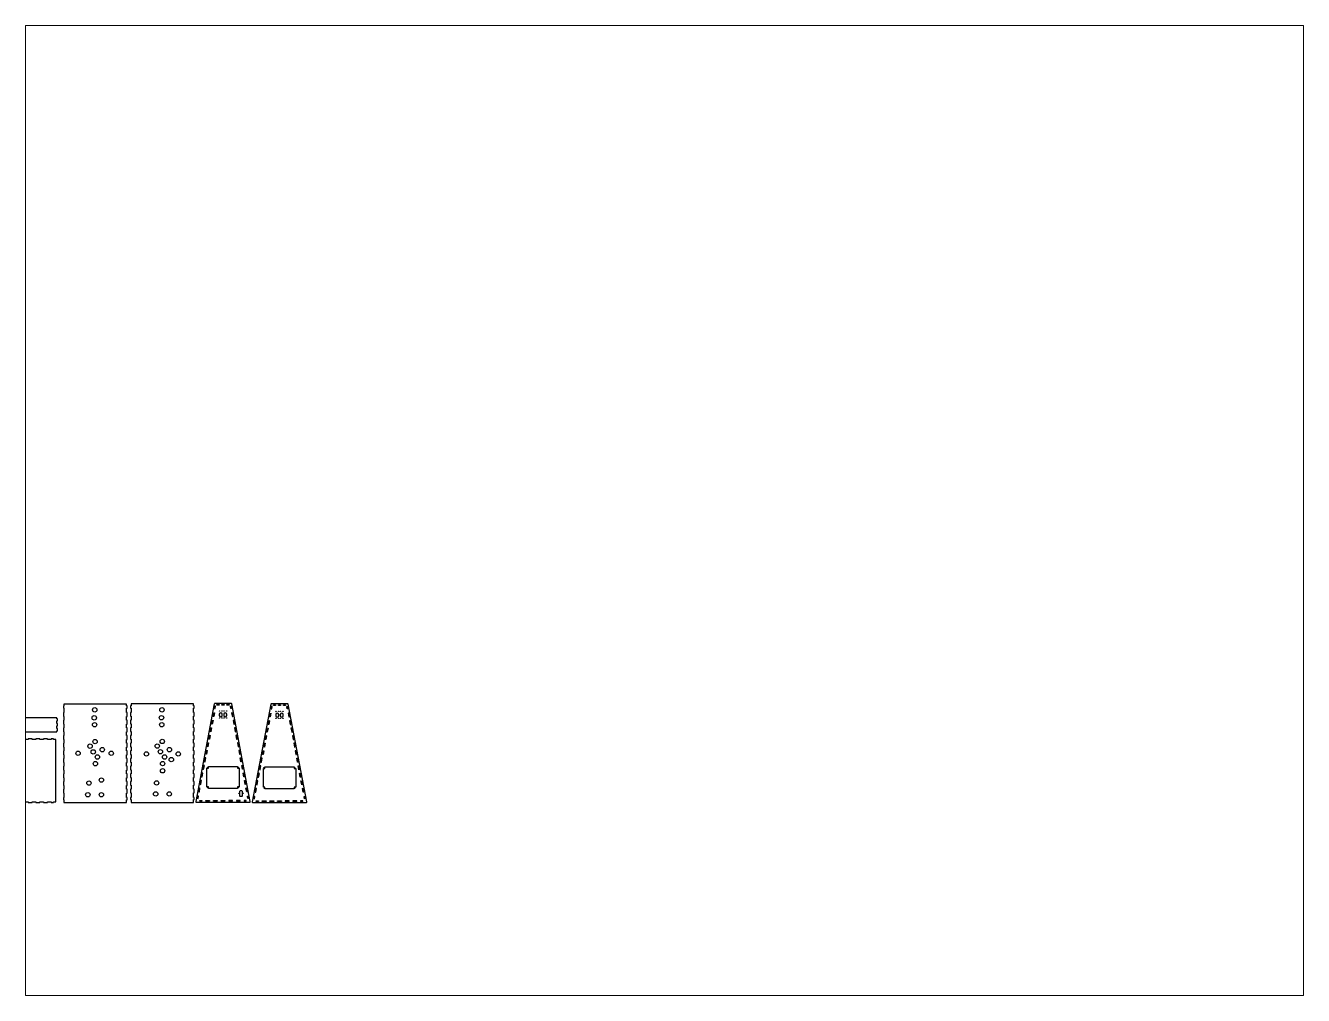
# Paper-space layout 'Layout1' of a CAD drawing. Header units: millimetres. Extents: x 26 to 231, y 20 to 176.
# The model-space entities are those that its viewports show. They can reach past a viewport. Long polylines and large blocks are cut down to what shows.
import ezdxf

# ---------------------------------------------------------------- set-up
doc = ezdxf.new("R2010")
doc.units = ezdxf.units.MM
doc.layers.add('RANGO', color=6, linetype='Continuous')

msp = doc.modelspace()

# ---------------------------------------------------------------- linework, layer by layer
at = {"color": 0}
for p, q in [((1158, 938), (588, 938)), ((1158, 921), (1158, 938)), ((1772, 939), (1202, 939)), ((1202, 939), (1202, 921)), ((1772, 921), (1772, 939)), ((1962, 939), (1792, 47)), ((2115, 944), (1968, 944)), ((2291, 47), (2121, 939)), ((2478, 936), (2308, 44)), ((1164, 921), (1158, 921)), ((1158, 860), (1158, 901)), ((1158, 901), (1164, 901)), ((1164, 860), (1158, 860)), ((1158, 790), (1158, 825)), ((1158, 825), (1164, 825)), ((1164, 901), (1164, 921)), ((1164, 825), (1164, 860)), ((1202, 921), (1196, 921)), ((1196, 921), (1196, 901)), ((1196, 901), (1202, 901)), ((1202, 861), (1196, 861)), ((1196, 861), (1196, 826)), ((1196, 826), (1202, 826)), ((1202, 901), (1202, 861)), ((1202, 826), (1202, 791)), ((1778, 921), (1772, 921)), ((1772, 861), (1772, 901)), ((1772, 901), (1778, 901)), ((1778, 861), (1772, 861)), ((1772, 791), (1772, 826)), ((1772, 826), (1778, 826)), ((1778, 901), (1778, 921)), ((1778, 826), (1778, 861)), ((1950, 824), (1957, 858)), ((1956, 823), (1950, 824)), ((1963, 857), (1956, 823)), ((1957, 858), (1963, 857)), ((1968, 918), (1965, 898)), ((1965, 898), (1970, 897)), ((1974, 917), (1968, 918)), ((1970, 897), (1974, 917)), ((1986, 928), (1986, 934)), ((1986, 934), (2006, 934)), ((2006, 934), (1986, 934)), ((2006, 928), (1986, 928)), ((2006, 934), (2006, 928)), ((2007, 844), (2007, 834)), ((2031, 928), (2031, 934)), ((2031, 934), (2051, 934)), ((2051, 934), (2031, 934)), ((2051, 928), (2031, 928)), ((2034, 834), (2034, 844)), ((2048, 844), (2048, 834)), ((2051, 934), (2051, 928)), ((2075, 834), (2075, 844)), ((2097, 934), (2077, 934)), ((2077, 928), (2077, 934)), ((2077, 934), (2097, 934)), ((2097, 928), (2077, 928)), ((2097, 928), (2097, 934)), ((2097, 934), (2097, 928)), ((2109, 917), (2115, 918)), ((2112, 897), (2109, 917)), ((2118, 898), (2112, 897)), ((2115, 918), (2118, 898)), ((2126, 858), (2120, 857)), ((2120, 857), (2127, 823)), ((2132, 824), (2126, 858)), ((2127, 823), (2132, 824)), ((2613, 931), (2593, 931)), ((2613, 925), (2613, 931)), ((1164, 790), (1158, 790)), ((1158, 720), (1158, 755)), ((1158, 755), (1164, 755)), ((1164, 720), (1158, 720)), ((1164, 755), (1164, 790)), ((1164, 685), (1164, 720)), ((1202, 791), (1196, 791)), ((1196, 791), (1196, 756)), ((1196, 756), (1202, 756)), ((1202, 721), (1196, 721)), ((1196, 721), (1196, 686)), ((1202, 756), (1202, 721)), ((1778, 791), (1772, 791)), ((1772, 721), (1772, 756)), ((1772, 756), (1778, 756)), ((1778, 721), (1772, 721)), ((1778, 756), (1778, 791)), ((1778, 686), (1778, 721)), ((1924, 686), (1931, 721)), ((1937, 720), (1930, 685)), ((1931, 721), (1937, 720)), ((1937, 755), (1944, 790)), ((1943, 754), (1937, 755)), ((1950, 788), (1943, 754)), ((1944, 790), (1950, 788)), ((2139, 790), (2133, 788)), ((2133, 788), (2140, 754)), ((2146, 755), (2139, 790)), ((2140, 754), (2146, 755)), ((2152, 721), (2146, 720)), ((2146, 720), (2153, 685)), ((2159, 686), (2152, 721)), ((1158, 650), (1158, 685)), ((1158, 685), (1164, 685)), ((1164, 650), (1158, 650)), ((1158, 580), (1158, 615)), ((1158, 615), (1164, 615)), ((1164, 615), (1164, 650)), ((1196, 686), (1202, 686)), ((1202, 651), (1196, 651)), ((1196, 651), (1196, 616)), ((1196, 616), (1202, 616)), ((1202, 686), (1202, 651)), ((1202, 616), (1202, 581)), ((1772, 651), (1772, 686)), ((1772, 686), (1778, 686)), ((1778, 651), (1772, 651)), ((1772, 581), (1772, 616)), ((1772, 616), (1778, 616)), ((1778, 616), (1778, 651)), ((1911, 618), (1918, 652)), ((1917, 617), (1911, 618)), ((1923, 651), (1917, 617)), ((1918, 652), (1923, 651)), ((1930, 685), (1924, 686)), ((2153, 685), (2159, 686)), ((2165, 652), (2159, 651)), ((2159, 651), (2166, 617)), ((2172, 618), (2165, 652)), ((2166, 617), (2172, 618)), ((2427, 615), (2434, 649)), ((2433, 613), (2427, 615)), ((1164, 580), (1158, 580)), ((1158, 510), (1158, 545)), ((1158, 545), (1164, 545)), ((1164, 510), (1158, 510)), ((1158, 440), (1158, 475)), ((1158, 475), (1164, 475)), ((1164, 545), (1164, 580)), ((1164, 475), (1164, 510)), ((1202, 581), (1196, 581)), ((1196, 581), (1196, 546)), ((1196, 546), (1202, 546)), ((1202, 511), (1196, 511)), ((1196, 511), (1196, 476)), ((1196, 476), (1202, 476)), ((1202, 546), (1202, 511)), ((1202, 476), (1202, 441)), ((1778, 581), (1772, 581)), ((1772, 511), (1772, 546)), ((1772, 546), (1778, 546)), ((1778, 511), (1772, 511)), ((1772, 441), (1772, 476)), ((1772, 476), (1778, 476)), ((1778, 546), (1778, 581)), ((1778, 476), (1778, 511)), ((1885, 480), (1891, 515)), ((1891, 479), (1885, 480)), ((1891, 515), (1897, 513)), ((1897, 513), (1891, 479)), ((1898, 549), (1904, 583)), ((1904, 548), (1898, 549)), ((1904, 583), (1910, 582)), ((1910, 582), (1904, 548)), ((2178, 583), (2173, 582)), ((2173, 582), (2179, 548)), ((2185, 549), (2178, 583)), ((2179, 548), (2185, 549)), ((2192, 515), (2186, 513)), ((2186, 513), (2192, 479)), ((2198, 480), (2192, 515)), ((2192, 479), (2198, 480)), ((2401, 477), (2407, 511)), ((2407, 476), (2401, 477)), ((2407, 511), (2413, 510)), ((2413, 510), (2407, 476)), ((2414, 546), (2421, 580)), ((2420, 545), (2414, 546)), ((2426, 579), (2420, 545)), ((2421, 580), (2426, 579)), ((1164, 440), (1158, 440)), ((1158, 370), (1158, 405)), ((1158, 405), (1164, 405)), ((1164, 370), (1158, 370)), ((1164, 405), (1164, 440)), ((1164, 335), (1164, 370)), ((1202, 441), (1196, 441)), ((1196, 441), (1196, 406)), ((1196, 406), (1202, 406)), ((1202, 371), (1196, 371)), ((1196, 371), (1196, 336)), ((1202, 406), (1202, 371)), ((1778, 441), (1772, 441)), ((1772, 371), (1772, 406)), ((1772, 406), (1778, 406)), ((1778, 371), (1772, 371)), ((1778, 406), (1778, 441)), ((1778, 336), (1778, 371)), ((1865, 377), (1858, 343)), ((1864, 342), (1871, 376)), ((1871, 376), (1865, 377)), ((1878, 446), (1872, 411)), ((1872, 411), (1877, 410)), ((1877, 410), (1884, 445)), ((1884, 445), (1878, 446)), ((1894, 182), (1894, 352)), ((1894, 352), (1906, 352)), ((1909, 355), (1909, 367)), ((1909, 367), (2174, 367)), ((2174, 367), (2174, 355)), ((2177, 352), (2189, 352)), ((2189, 352), (2189, 182)), ((2199, 445), (2205, 446)), ((2205, 410), (2199, 445)), ((2205, 446), (2211, 411)), ((2211, 411), (2205, 410)), ((2212, 376), (2218, 377)), ((2219, 342), (2212, 376)), ((2218, 377), (2224, 343)), ((2381, 374), (2375, 340)), ((2387, 373), (2381, 374)), ((2381, 338), (2387, 373)), ((2394, 443), (2388, 408)), ((2388, 408), (2394, 407)), ((2400, 442), (2394, 443)), ((2394, 407), (2400, 442)), ((2425, 352), (2425, 364)), ((2425, 364), (2691, 364)), ((1158, 300), (1158, 335)), ((1158, 335), (1164, 335)), ((1164, 300), (1158, 300)), ((1158, 230), (1158, 265)), ((1158, 265), (1164, 265)), ((1164, 265), (1164, 300)), ((1196, 336), (1202, 336)), ((1202, 301), (1196, 301)), ((1196, 301), (1196, 266)), ((1196, 266), (1202, 266)), ((1202, 336), (1202, 301)), ((1202, 266), (1202, 231)), ((1772, 301), (1772, 336)), ((1772, 336), (1778, 336)), ((1778, 301), (1772, 301)), ((1772, 231), (1772, 266)), ((1772, 266), (1778, 266)), ((1778, 266), (1778, 301)), ((1839, 240), (1832, 205)), ((1838, 204), (1845, 238)), ((1845, 238), (1839, 240)), ((1852, 308), (1845, 274)), ((1845, 274), (1851, 273)), ((1851, 273), (1858, 307)), ((1858, 307), (1852, 308)), ((1858, 343), (1864, 342)), ((2224, 343), (2219, 342)), ((2225, 307), (2231, 308)), ((2232, 273), (2225, 307)), ((2231, 308), (2238, 274)), ((2238, 274), (2232, 273)), ((2238, 238), (2244, 240)), ((2245, 204), (2238, 238)), ((2244, 240), (2251, 205)), ((2355, 236), (2348, 202)), ((2354, 201), (2361, 235)), ((2361, 235), (2355, 236)), ((2368, 305), (2361, 271)), ((2361, 271), (2367, 270)), ((2367, 270), (2374, 304)), ((2374, 304), (2368, 305)), ((2375, 340), (2381, 338)), ((2410, 179), (2410, 349)), ((2410, 349), (2422, 349)), ((1164, 230), (1158, 230)), ((1158, 160), (1158, 195)), ((1158, 195), (1164, 195)), ((1164, 160), (1158, 160)), ((1158, 84), (1158, 125)), ((1158, 125), (1164, 125)), ((1164, 195), (1164, 230)), ((1164, 125), (1164, 160)), ((1202, 231), (1196, 231)), ((1196, 231), (1196, 196)), ((1196, 196), (1202, 196)), ((1202, 161), (1196, 161)), ((1196, 161), (1196, 126)), ((1196, 126), (1202, 126)), ((1202, 196), (1202, 161)), ((1202, 126), (1202, 85)), ((1778, 231), (1772, 231)), ((1772, 161), (1772, 196)), ((1772, 196), (1778, 196)), ((1778, 161), (1772, 161)), ((1772, 85), (1772, 126)), ((1772, 126), (1778, 126)), ((1778, 196), (1778, 231)), ((1778, 126), (1778, 161)), ((1826, 171), (1819, 136)), ((1819, 136), (1825, 135)), ((1825, 135), (1831, 170)), ((1831, 170), (1826, 171)), ((1832, 205), (1838, 204)), ((1906, 182), (1894, 182)), ((1909, 167), (1909, 179)), ((2174, 167), (1909, 167)), ((2174, 179), (2174, 167)), ((2189, 182), (2177, 182)), ((2251, 205), (2245, 204)), ((2251, 170), (2257, 171)), ((2258, 135), (2251, 170)), ((2257, 171), (2264, 136)), ((2264, 136), (2258, 135)), ((2342, 168), (2335, 133)), ((2335, 133), (2341, 132)), ((2341, 132), (2348, 167)), ((2348, 167), (2342, 168)), ((2348, 202), (2354, 201)), ((2422, 179), (2410, 179)), ((2425, 164), (2425, 176)), ((2691, 164), (2425, 164)), ((588, 38), (1158, 38)), ((1164, 84), (1158, 84)), ((1158, 38), (1158, 64)), ((1158, 64), (1164, 64)), ((1164, 64), (1164, 84)), ((1202, 85), (1196, 85)), ((1196, 85), (1196, 65)), ((1196, 65), (1202, 65)), ((1202, 65), (1202, 39)), ((1202, 39), (1772, 39)), ((1778, 85), (1772, 85)), ((1772, 39), (1772, 65)), ((1772, 65), (1778, 65)), ((1778, 65), (1778, 85)), ((1798, 40), (2285, 40)), ((1811, 96), (1808, 77)), ((1808, 77), (1814, 76)), ((1817, 95), (1811, 96)), ((1814, 76), (1817, 95)), ((1829, 50), (1829, 56)), ((1829, 56), (1849, 56)), ((1849, 50), (1829, 50)), ((1849, 56), (1849, 50)), ((1884, 50), (1884, 56)), ((1884, 56), (1919, 56)), ((1919, 50), (1884, 50)), ((1919, 56), (1919, 50)), ((1954, 50), (1954, 56)), ((1954, 56), (1989, 56)), ((1989, 50), (1954, 50)), ((1989, 56), (1989, 50)), ((2024, 50), (2024, 56)), ((2024, 56), (2059, 56)), ((2059, 50), (2024, 50)), ((2059, 56), (2059, 50)), ((2129, 56), (2094, 56)), ((2094, 56), (2094, 50)), ((2094, 50), (2129, 50)), ((2129, 50), (2129, 56)), ((2199, 56), (2164, 56)), ((2164, 56), (2164, 50)), ((2164, 50), (2199, 50)), ((2199, 50), (2199, 56)), ((2234, 56), (2234, 50)), ((2254, 56), (2234, 56)), ((2234, 50), (2254, 50)), ((2254, 50), (2254, 56)), ((2266, 95), (2271, 96)), ((2269, 76), (2266, 95)), ((2275, 77), (2269, 76)), ((2271, 96), (2275, 77)), ((2314, 37), (2801, 37)), ((2328, 93), (2324, 74)), ((2324, 74), (2330, 72)), ((2333, 92), (2328, 93)), ((2330, 72), (2333, 92)), ((2345, 47), (2345, 53)), ((2345, 53), (2365, 53)), ((2365, 47), (2345, 47)), ((2365, 53), (2365, 47)), ((2400, 47), (2400, 53)), ((2400, 53), (2435, 53)), ((2435, 47), (2400, 47))]:
    msp.add_line(p, q, dxfattribs=at)
for p, q in [((588, 938), (588, 921)), ((2631, 941), (2484, 941)), ((2807, 44), (2637, 936)), ((588, 921), (582, 921)), ((582, 921), (582, 901)), ((582, 901), (588, 901)), ((588, 860), (582, 860)), ((582, 860), (582, 825)), ((582, 825), (588, 825)), ((588, 901), (588, 860)), ((588, 825), (588, 790)), ((2467, 821), (2473, 855)), ((2472, 820), (2467, 821)), ((2479, 854), (2472, 820)), ((2485, 915), (2481, 895)), ((2481, 895), (2487, 894)), ((2490, 914), (2485, 915)), ((2487, 894), (2490, 914)), ((2502, 925), (2502, 931)), ((2502, 931), (2522, 931)), ((2522, 931), (2502, 931)), ((2522, 925), (2502, 925)), ((2522, 931), (2522, 925)), ((2523, 855), (2529, 854)), ((2524, 841), (2524, 831)), ((2548, 925), (2548, 931)), ((2548, 931), (2568, 931)), ((2568, 931), (2548, 931)), ((2568, 925), (2548, 925)), ((2551, 831), (2551, 841)), ((2565, 841), (2565, 831)), ((2568, 931), (2568, 925)), ((2592, 831), (2592, 841)), ((2593, 925), (2593, 931)), ((2593, 931), (2613, 931)), ((2613, 925), (2593, 925)), ((2613, 931), (2613, 925)), ((2625, 914), (2631, 915)), ((2629, 894), (2625, 914)), ((2634, 895), (2629, 894)), ((2631, 915), (2634, 895)), ((2642, 855), (2636, 854)), ((2636, 854), (2643, 820)), ((2649, 821), (2642, 855)), ((2643, 820), (2649, 821)), ((523, 813), (-47, 813)), ((523, 804), (523, 813)), ((529, 804), (523, 804)), ((523, 759), (523, 784)), ((523, 784), (529, 784)), ((529, 759), (523, 759)), ((523, 713), (523, 739)), ((523, 739), (529, 739)), ((529, 713), (523, 713)), ((529, 784), (529, 804)), ((529, 739), (529, 759)), ((529, 693), (529, 713)), ((588, 790), (582, 790)), ((582, 790), (582, 755)), ((582, 755), (588, 755)), ((588, 720), (582, 720)), ((582, 720), (582, 685)), ((588, 755), (588, 720)), ((2440, 683), (2447, 718)), ((2453, 717), (2446, 682)), ((2447, 718), (2453, 717)), ((2453, 752), (2460, 786)), ((2459, 751), (2453, 752)), ((2466, 785), (2459, 751)), ((2460, 786), (2466, 785)), ((2655, 786), (2649, 785)), ((2649, 785), (2656, 751)), ((2662, 752), (2655, 786)), ((2656, 751), (2662, 752)), ((2668, 718), (2662, 717)), ((2662, 717), (2669, 682)), ((2675, 683), (2668, 718)), ((-47, 685), (523, 685)), ((192, 613), (157, 613)), ((227, 619), (192, 619)), ((192, 619), (192, 613)), ((227, 613), (227, 619)), ((262, 613), (227, 613)), ((262, 619), (262, 613)), ((297, 619), (262, 619)), ((297, 613), (297, 619)), ((332, 613), (297, 613)), ((367, 619), (332, 619)), ((332, 619), (332, 613)), ((367, 613), (367, 619)), ((402, 613), (367, 613)), ((437, 619), (402, 619)), ((402, 619), (402, 613)), ((437, 613), (437, 619)), ((472, 613), (437, 613)), ((492, 619), (472, 619)), ((472, 619), (472, 613)), ((492, 613), (492, 619)), ((512, 613), (492, 613)), ((512, 43), (512, 613)), ((523, 685), (523, 693)), ((523, 693), (529, 693)), ((582, 685), (588, 685)), ((588, 650), (582, 650)), ((582, 650), (582, 615)), ((582, 615), (588, 615)), ((588, 685), (588, 650)), ((588, 615), (588, 580)), ((2440, 648), (2433, 613)), ((2434, 649), (2440, 648)), ((2446, 682), (2440, 683)), ((2669, 682), (2675, 683)), ((2682, 649), (2676, 648)), ((2676, 648), (2682, 613)), ((2688, 615), (2682, 649)), ((2682, 613), (2688, 615)), ((588, 580), (582, 580)), ((582, 580), (582, 545)), ((582, 545), (588, 545)), ((588, 510), (582, 510)), ((582, 510), (582, 475)), ((582, 475), (588, 475)), ((588, 545), (588, 510)), ((588, 475), (588, 440)), ((2695, 580), (2689, 579)), ((2689, 579), (2695, 545)), ((2701, 546), (2695, 580)), ((2695, 545), (2701, 546)), ((2708, 511), (2702, 510)), ((2702, 510), (2708, 476)), ((2714, 477), (2708, 511)), ((2708, 476), (2714, 477)), ((588, 440), (582, 440)), ((582, 440), (582, 405)), ((582, 405), (588, 405)), ((588, 370), (582, 370)), ((582, 370), (582, 335)), ((588, 405), (588, 370)), ((2691, 364), (2691, 352)), ((2715, 442), (2721, 443)), ((2722, 407), (2715, 442)), ((2721, 443), (2727, 408)), ((2727, 408), (2722, 407)), ((2728, 373), (2734, 374)), ((2735, 338), (2728, 373)), ((2734, 374), (2741, 340)), ((582, 335), (588, 335)), ((588, 300), (582, 300)), ((582, 300), (582, 265)), ((582, 265), (588, 265)), ((588, 335), (588, 300)), ((588, 265), (588, 230)), ((2694, 349), (2706, 349)), ((2706, 349), (2706, 179)), ((2741, 340), (2735, 338)), ((2741, 304), (2747, 305)), ((2748, 270), (2741, 304)), ((2747, 305), (2754, 271)), ((2754, 271), (2748, 270)), ((2754, 235), (2760, 236)), ((2761, 201), (2754, 235)), ((2760, 236), (2767, 202)), ((588, 230), (582, 230)), ((582, 230), (582, 195)), ((582, 195), (588, 195)), ((588, 160), (582, 160)), ((582, 160), (582, 125)), ((582, 125), (588, 125)), ((588, 195), (588, 160)), ((588, 125), (588, 84)), ((2691, 176), (2691, 164)), ((2706, 179), (2694, 179)), ((2767, 202), (2761, 201)), ((2768, 167), (2773, 168)), ((2774, 132), (2768, 167)), ((2773, 168), (2780, 133)), ((2780, 133), (2774, 132)), ((157, 43), (192, 43)), ((192, 43), (192, 37)), ((192, 37), (227, 37)), ((227, 37), (227, 43)), ((227, 43), (262, 43)), ((262, 43), (262, 37)), ((262, 37), (297, 37)), ((297, 37), (297, 43)), ((297, 43), (332, 43)), ((332, 43), (332, 37)), ((332, 37), (367, 37)), ((367, 37), (367, 43)), ((367, 43), (402, 43)), ((402, 43), (402, 37)), ((402, 37), (437, 37)), ((437, 37), (437, 43)), ((437, 43), (472, 43)), ((472, 43), (472, 37)), ((472, 37), (492, 37)), ((492, 37), (492, 43)), ((492, 43), (512, 43)), ((588, 84), (582, 84)), ((582, 84), (582, 64)), ((582, 64), (588, 64)), ((588, 64), (588, 38)), ((2435, 53), (2435, 47)), ((2470, 47), (2470, 53)), ((2470, 53), (2505, 53)), ((2505, 47), (2470, 47)), ((2505, 53), (2505, 47)), ((2540, 47), (2540, 53)), ((2540, 53), (2575, 53)), ((2575, 47), (2540, 47)), ((2575, 53), (2575, 47)), ((2645, 53), (2610, 53)), ((2610, 53), (2610, 47)), ((2610, 47), (2645, 47)), ((2645, 47), (2645, 53)), ((2715, 53), (2680, 53)), ((2680, 53), (2680, 47)), ((2680, 47), (2715, 47)), ((2715, 47), (2715, 53)), ((2750, 53), (2750, 47)), ((2770, 53), (2750, 53)), ((2750, 47), (2770, 47)), ((2770, 47), (2770, 53)), ((2782, 92), (2788, 93)), ((2786, 72), (2782, 92)), ((2791, 74), (2786, 72)), ((2788, 93), (2791, 74))]:
    msp.add_line(p, q)
at = {"color": 0, "linetype": 'Continuous', "lineweight": 25}
for p, q in [((2198, 146), (2191, 140)), ((2191, 140), (2191, 101)), ((2214, 146), (2198, 146)), ((2220, 140), (2214, 146)), ((2220, 101), (2220, 140)), ((2195, 97), (2217, 97))]:
    msp.add_line(p, q, dxfattribs=at)
at = {"color": 0}
for centre in [(2009, 875), (2033, 875), (2050, 875), (2074, 875), (2525, 872), (2549, 872), (2566, 872), (2590, 872), (2009, 811), (2033, 811), (2050, 811), (2074, 811), (2525, 808), (2549, 808), (2566, 808), (2590, 808), (1901, 359), (2182, 359), (2417, 356), (2698, 356), (1901, 175), (2182, 175), (2417, 172), (2698, 172)]:
    msp.add_circle(centre, 1.5, dxfattribs=at)
at = {"color": 0, "linetype": 'Continuous', "lineweight": 25}
for centre in [(2186, 122), (2226, 122)]:
    msp.add_circle(centre, 1.5, dxfattribs=at)
at = {"color": 0}
for centre, radius, start, end in [((1968, 938), 6, 90, 169.1861), ((2115, 938), 6, 10.8139, 90), ((2021, 844), 13.5, 0, 180), ((2021, 834), 13.5, 180, 0), ((2062, 844), 13.5, 0, 180), ((2062, 834), 13.5, 180, 0), ((1906, 355), 3, 270, 0), ((2177, 355), 3, 180, 270), ((2422, 352), 3, 270, 0), ((1906, 179), 3, 0, 90), ((2177, 179), 3, 90, 180), ((2422, 176), 3, 0, 90), ((1798, 46), 6, 169.1861, 270), ((2285, 46), 6, 270, 10.8139), ((2314, 43), 6, 169.1861, 270)]:
    msp.add_arc(centre, radius, start, end, dxfattribs=at)
for centre, radius, start, end in [((2484, 935), 6, 90, 169.1861), ((2631, 935), 6, 10.8139, 90), ((2537, 841), 13.5, 0, 180), ((2537, 831), 13.5, 180, 0), ((2578, 841), 13.5, 0, 180), ((2578, 831), 13.5, 180, 0), ((2694, 352), 3, 180, 270), ((2694, 176), 3, 90, 180), ((2801, 43), 6, 270, 10.8139)]:
    msp.add_arc(centre, radius, start, end)
at = {"color": 0, "linetype": 'Continuous', "lineweight": 25}
for centre, start, end in [((2195, 101), 180, 270), ((2217, 101), 270, 0)]:
    msp.add_arc(centre, 3.5, start, end, dxfattribs=at)
at = {"layer": 'RANGO', "color": 0}
for centre in [(864, 812), (869, 885), (1479, 813), (1483, 885), (868, 749), (1482, 749), (872, 595), (1486, 596), (717, 488), (826, 553), (855, 501), (893, 454), (938, 521), (1020, 488), (1341, 482), (1440, 554), (1469, 502), (1507, 454), (1552, 521), (1632, 482), (875, 393), (1489, 394), (1569, 430), (816, 216), (930, 243), (1434, 217), (1489, 328), (806, 109), (930, 109), (1426, 117), (1550, 117)]:
    msp.add_circle(centre, 20, dxfattribs=at)

psp = doc.layouts.get("Layout1")

# ---------------------------------------------------------------- viewports
at = {"layer": '0', "view_target_point": (6076.31, 2706.25)}
psp.add_viewport(center=(128.5, 97.5), size=(205.6, 156), view_center_point=(0, 0), view_height=8861.6138, dxfattribs=at)

doc.saveas('drawing.dxf')
